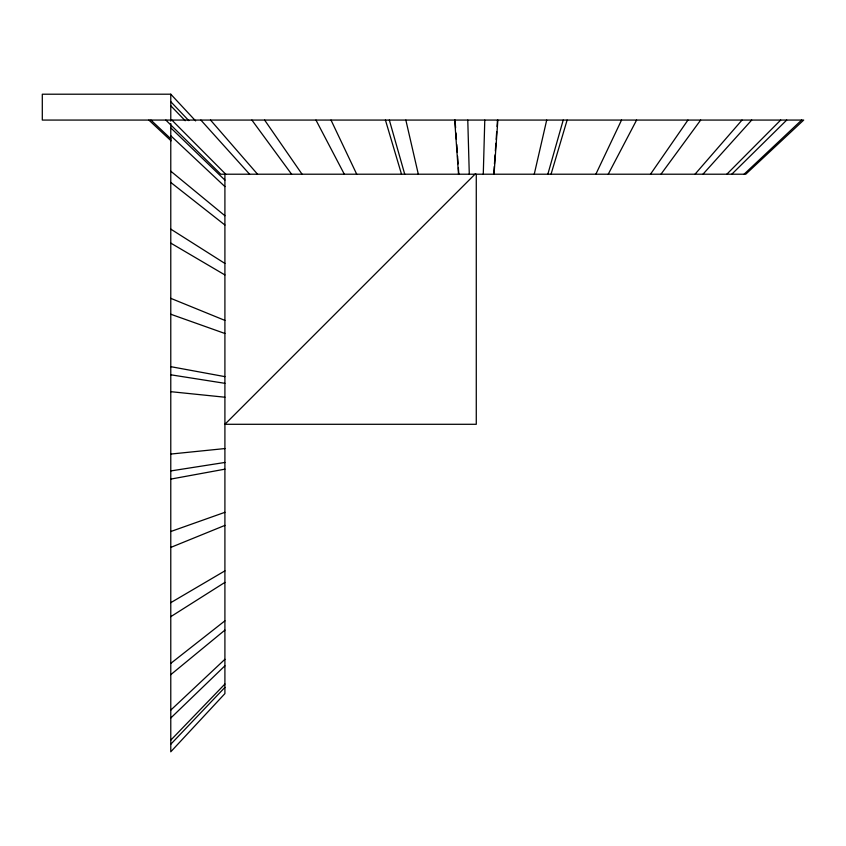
<?xml version="1.0" encoding="UTF-8"?>
<svg xmlns="http://www.w3.org/2000/svg" width="846" height="846" viewBox="0 0 846 846"><rect width="100%" height="100%" fill="white"/><g stroke="black" fill="none" stroke-linecap="round" stroke-linejoin="round"><path stroke-width="1.27" d="M483.278 174.213L484.779 120.069M493.736 174.213L494.276 166.482M494.455 163.902L495.079 154.881M495.344 151.011L495.883 143.27M496.158 139.41L496.687 131.669M497.046 126.519L497.49 120.069M494.043 174.213L497.86 120.069M534.249 174.213L546.706 120.069M547.838 174.213L563.214 120.069M551.053 174.213L567.127 120.069M595.848 174.213L621.546 120.069M608.232 174.213L636.604 120.069M650.489 174.213L687.946 120.069M660.969 174.213L700.668 120.069M695.01 174.213L742.037 120.069M702.963 174.213L751.703 120.069M170.776 744.247L224.909 687.396M170.776 740.165L224.909 684.044M726.82 174.213L780.689 120.069M475.346 173.853L224.909 424.29L476.277 424.29L476.277 174.244M731.79 174.213L786.717 120.069M170.776 718.021L224.909 665.823M744.078 174.213L801.648 120.069M170.776 710.111L224.909 659.309M170.776 674.653L224.909 630.122M170.776 663.38L224.909 620.837M170.776 616.66L224.909 582.397M170.776 602.669L224.909 570.87M170.776 547.415L224.909 525.398M170.776 531.521L224.909 512.316M170.776 479.1L224.909 469.17M170.776 470.936L224.909 462.455M170.776 454.059L224.909 448.56M195.627 120.915L170.776 94.202L42.3 94.213L42.3 120.069L803.7 120.069L745.76 174.213L220.774 174.213L165.837 120.069M170.776 391.677L224.909 397.218M170.776 374.799L224.909 383.323M170.776 366.667L224.909 376.639M170.776 314.236L224.909 333.483M170.776 298.342L224.909 320.401M170.776 243.109L224.909 274.939M170.776 229.118L224.909 263.434M170.776 182.44L224.909 225.015M170.776 171.178L224.909 215.73M148.864 120.069L171.072 140.827M170.776 135.751L224.909 186.585M150.905 120.069L171.061 139.019M170.776 127.862L224.909 180.082M171.865 120.069L225.734 174.213M170.776 105.761L185.211 120.735M170.776 101.7L188.817 120.65M200.862 120.069L249.591 174.213M210.517 120.069L257.544 174.213M251.886 120.069L291.595 174.213M264.618 120.069L302.064 174.213M315.96 120.069L344.322 174.213M331.008 120.069L356.716 174.213M385.427 120.069L401.512 174.213M389.34 120.069L404.726 174.213M405.847 120.069L418.315 174.213M454.693 120.069L458.521 174.213M455.063 120.069L455.603 127.809M455.962 132.959L456.406 139.41M456.766 144.56L457.305 152.301M457.57 156.161L458.109 163.902M458.373 167.762L458.818 174.213M467.775 120.069L469.287 174.213M224.909 174.191L224.909 693.614L170.776 751.798L170.776 123.527M170.776 94.202L170.776 121.147"/></g></svg>
